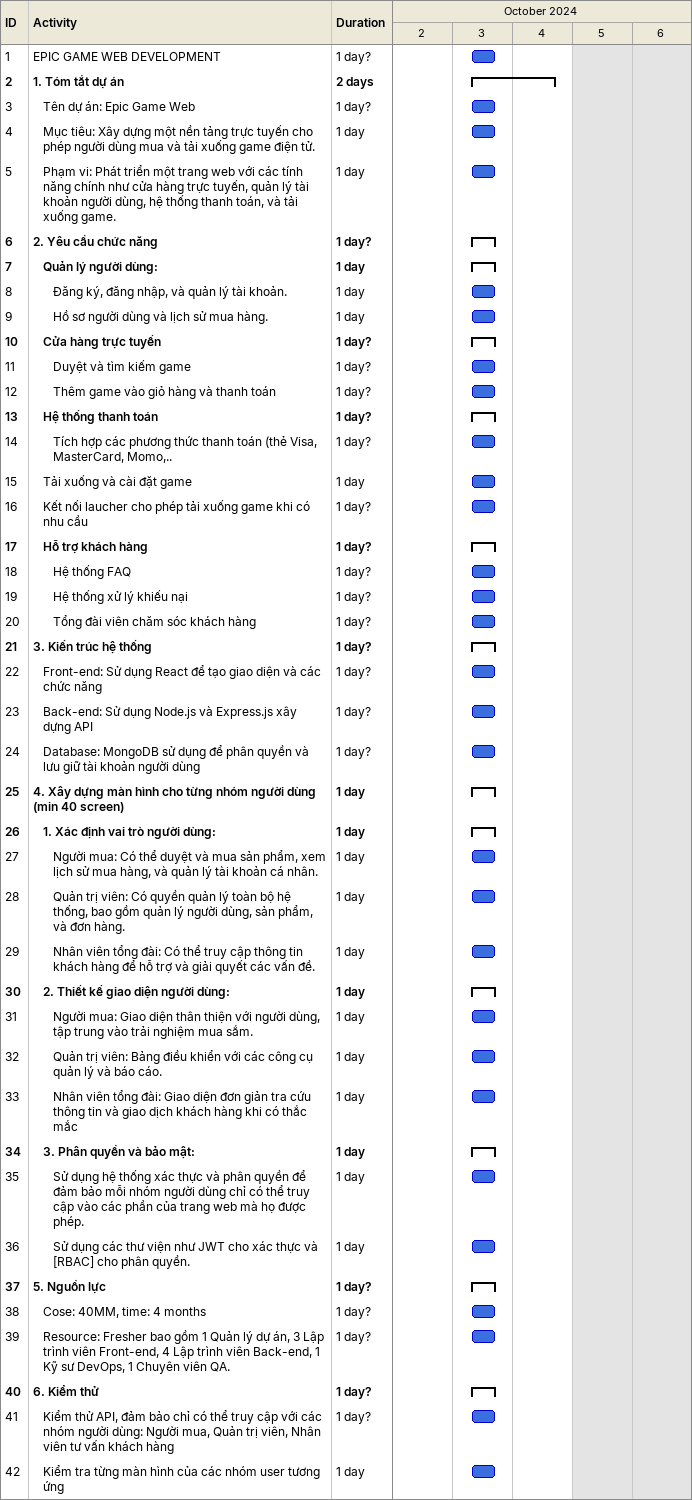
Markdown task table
| ID | Level | Task | Duration | Start | Finish |
|---|---|---|---|---|---|
| 1 | 1 | EPIC GAME WEB DEVELOPMENT | 1d? | 2024-10-03 | 2024-10-03 |
| 2 | 1 | **1. Tóm tắt dự án** | 2d | 2024-10-03 | 2024-10-04 |
| 3 | 2 | Tên dự án: Epic Game Web | 1d? | 2024-10-03 | 2024-10-03 |
| 4 | 2 | Mục tiêu: Xây dựng một nền tảng trực tuyến cho phép người dùng mua và tải xuống game điện tử. | 1d | 2024-10-03 | 2024-10-03 |
| 5 | 2 | Phạm vi: Phát triển một trang web với các tính năng chính như cửa hàng trực tuyến, quản lý tài khoản người dùng, hệ thống thanh toán, và tải xuống game. | 1d | 2024-10-03 | 2024-10-03 |
| 6 | 1 | **2. Yêu cầu chức năng** | 1d? | 2024-10-03 | 2024-10-03 |
| 7 | 2 | **Quản lý người dùng:** | 1d | 2024-10-03 | 2024-10-03 |
| 8 | 3 | Đăng ký, đăng nhập, và quản lý tài khoản. | 1d | 2024-10-03 | 2024-10-03 |
| 9 | 3 | Hồ sơ người dùng và lịch sử mua hàng. | 1d | 2024-10-03 | 2024-10-03 |
| 10 | 2 | **Cửa hàng trực tuyến** | 1d? | 2024-10-03 | 2024-10-03 |
| 11 | 3 | Duyệt và tìm kiếm game | 1d? | 2024-10-03 | 2024-10-03 |
| 12 | 3 | Thêm game vào giỏ hàng và thanh toán | 1d? | 2024-10-03 | 2024-10-03 |
| 13 | 2 | **Hệ thống thanh toán** | 1d? | 2024-10-03 | 2024-10-03 |
| 14 | 3 | Tích hợp các phương thức thanh toán (thẻ Visa, MasterCard, Momo,.. | 1d? | 2024-10-03 | 2024-10-03 |
| 15 | 2 | Tải xuống và cài đặt game | 1d | 2024-10-03 | 2024-10-03 |
| 16 | 2 | Kết nối laucher cho phép tải xuống game khi có nhu cầu | 1d? | 2024-10-03 | 2024-10-03 |
| 17 | 2 | **Hỗ trợ khách hàng** | 1d? | 2024-10-03 | 2024-10-03 |
| 18 | 3 | Hệ thống FAQ | 1d? | 2024-10-03 | 2024-10-03 |
| 19 | 3 | Hệ thống xử lý khiếu nại | 1d? | 2024-10-03 | 2024-10-03 |
| 20 | 3 | Tổng đài viên chăm sóc khách hàng | 1d? | 2024-10-03 | 2024-10-03 |
| 21 | 1 | **3. Kiến trúc hệ thống** | 1d? | 2024-10-03 | 2024-10-03 |
| 22 | 2 | Front-end: Sử dụng React để tạo giao diện và các chức năng | 1d? | 2024-10-03 | 2024-10-03 |
| 23 | 2 | Back-end: Sử dụng Node.js và Express.js xây dựng API | 1d? | 2024-10-03 | 2024-10-03 |
| 24 | 2 | Database: MongoDB sử dụng để phân quyền và lưu giữ tài khoản người dùng | 1d? | 2024-10-03 | 2024-10-03 |
| 25 | 1 | **4. Xây dựng màn hình cho từng nhóm người dùng (min 40 screen)** | 1d | 2024-10-03 | 2024-10-03 |
| 26 | 2 | **1. Xác định vai trò người dùng:** | 1d | 2024-10-03 | 2024-10-03 |
| 27 | 3 | Người mua: Có thể duyệt và mua sản phẩm, xem lịch sử mua hàng, và quản lý tài khoản cá nhân. | 1d | 2024-10-03 | 2024-10-03 |
| 28 | 3 | Quản trị viên: Có quyền quản lý toàn bộ hệ thống, bao gồm quản lý người dùng, sản phẩm, và đơn hàng. | 1d | 2024-10-03 | 2024-10-03 |
| 29 | 3 | Nhân viên tổng đài: Có thể truy cập thông tin khách hàng để hỗ trợ và giải quyết các vấn đề. | 1d | 2024-10-03 | 2024-10-03 |
| 30 | 2 | **2. Thiết kế giao diện người dùng:** | 1d | 2024-10-03 | 2024-10-03 |
| 31 | 3 | Người mua: Giao diện thân thiện với người dùng, tập trung vào trải nghiệm mua sắm. | 1d | 2024-10-03 | 2024-10-03 |
| 32 | 3 | Quản trị viên: Bảng điều khiển với các công cụ quản lý và báo cáo. | 1d | 2024-10-03 | 2024-10-03 |
| 33 | 3 | Nhân viên tổng đài: Giao diện đơn giản tra cứu thông tin và giao dịch khách hàng khi có thắc mắc | 1d | 2024-10-03 | 2024-10-03 |
| 34 | 2 | **3. Phân quyền và bảo mật:** | 1d | 2024-10-03 | 2024-10-03 |
| 35 | 3 | Sử dụng hệ thống xác thực và phân quyền để đảm bảo mỗi nhóm người dùng chỉ có thể truy cập vào các phần của trang web mà họ được phép. | 1d | 2024-10-03 | 2024-10-03 |
| 36 | 3 | Sử dụng các thư viện như JWT cho xác thực và [RBAC] cho phân quyền. | 1d | 2024-10-03 | 2024-10-03 |
| 37 | 1 | **5. Nguồn lực** | 1d? | 2024-10-03 | 2024-10-03 |
| 38 | 2 | Cose: 40MM, time: 4 months | 1d? | 2024-10-03 | 2024-10-03 |
| 39 | 2 | Resource: Fresher bao gồm 1 Quản lý dự án, 3 Lập trình viên Front-end, 4 Lập trình viên Back-end, 1 Kỹ sư DevOps, 1 Chuyên viên QA. | 1d? | 2024-10-03 | 2024-10-03 |
| 40 | 1 | **6. Kiểm thử** | 1d? | 2024-10-03 | 2024-10-03 |
| 41 | 2 | Kiểm thử API, đảm bảo chỉ có thể truy cập với các nhóm người dùng: Người mua, Quản trị viên, Nhân viên tư vấn khách hàng | 1d? | 2024-10-03 | 2024-10-03 |
| 42 | 2 | Kiểm tra từng màn hình của các nhóm user tương ứng | 1d | 2024-10-03 | 2024-10-03 |
